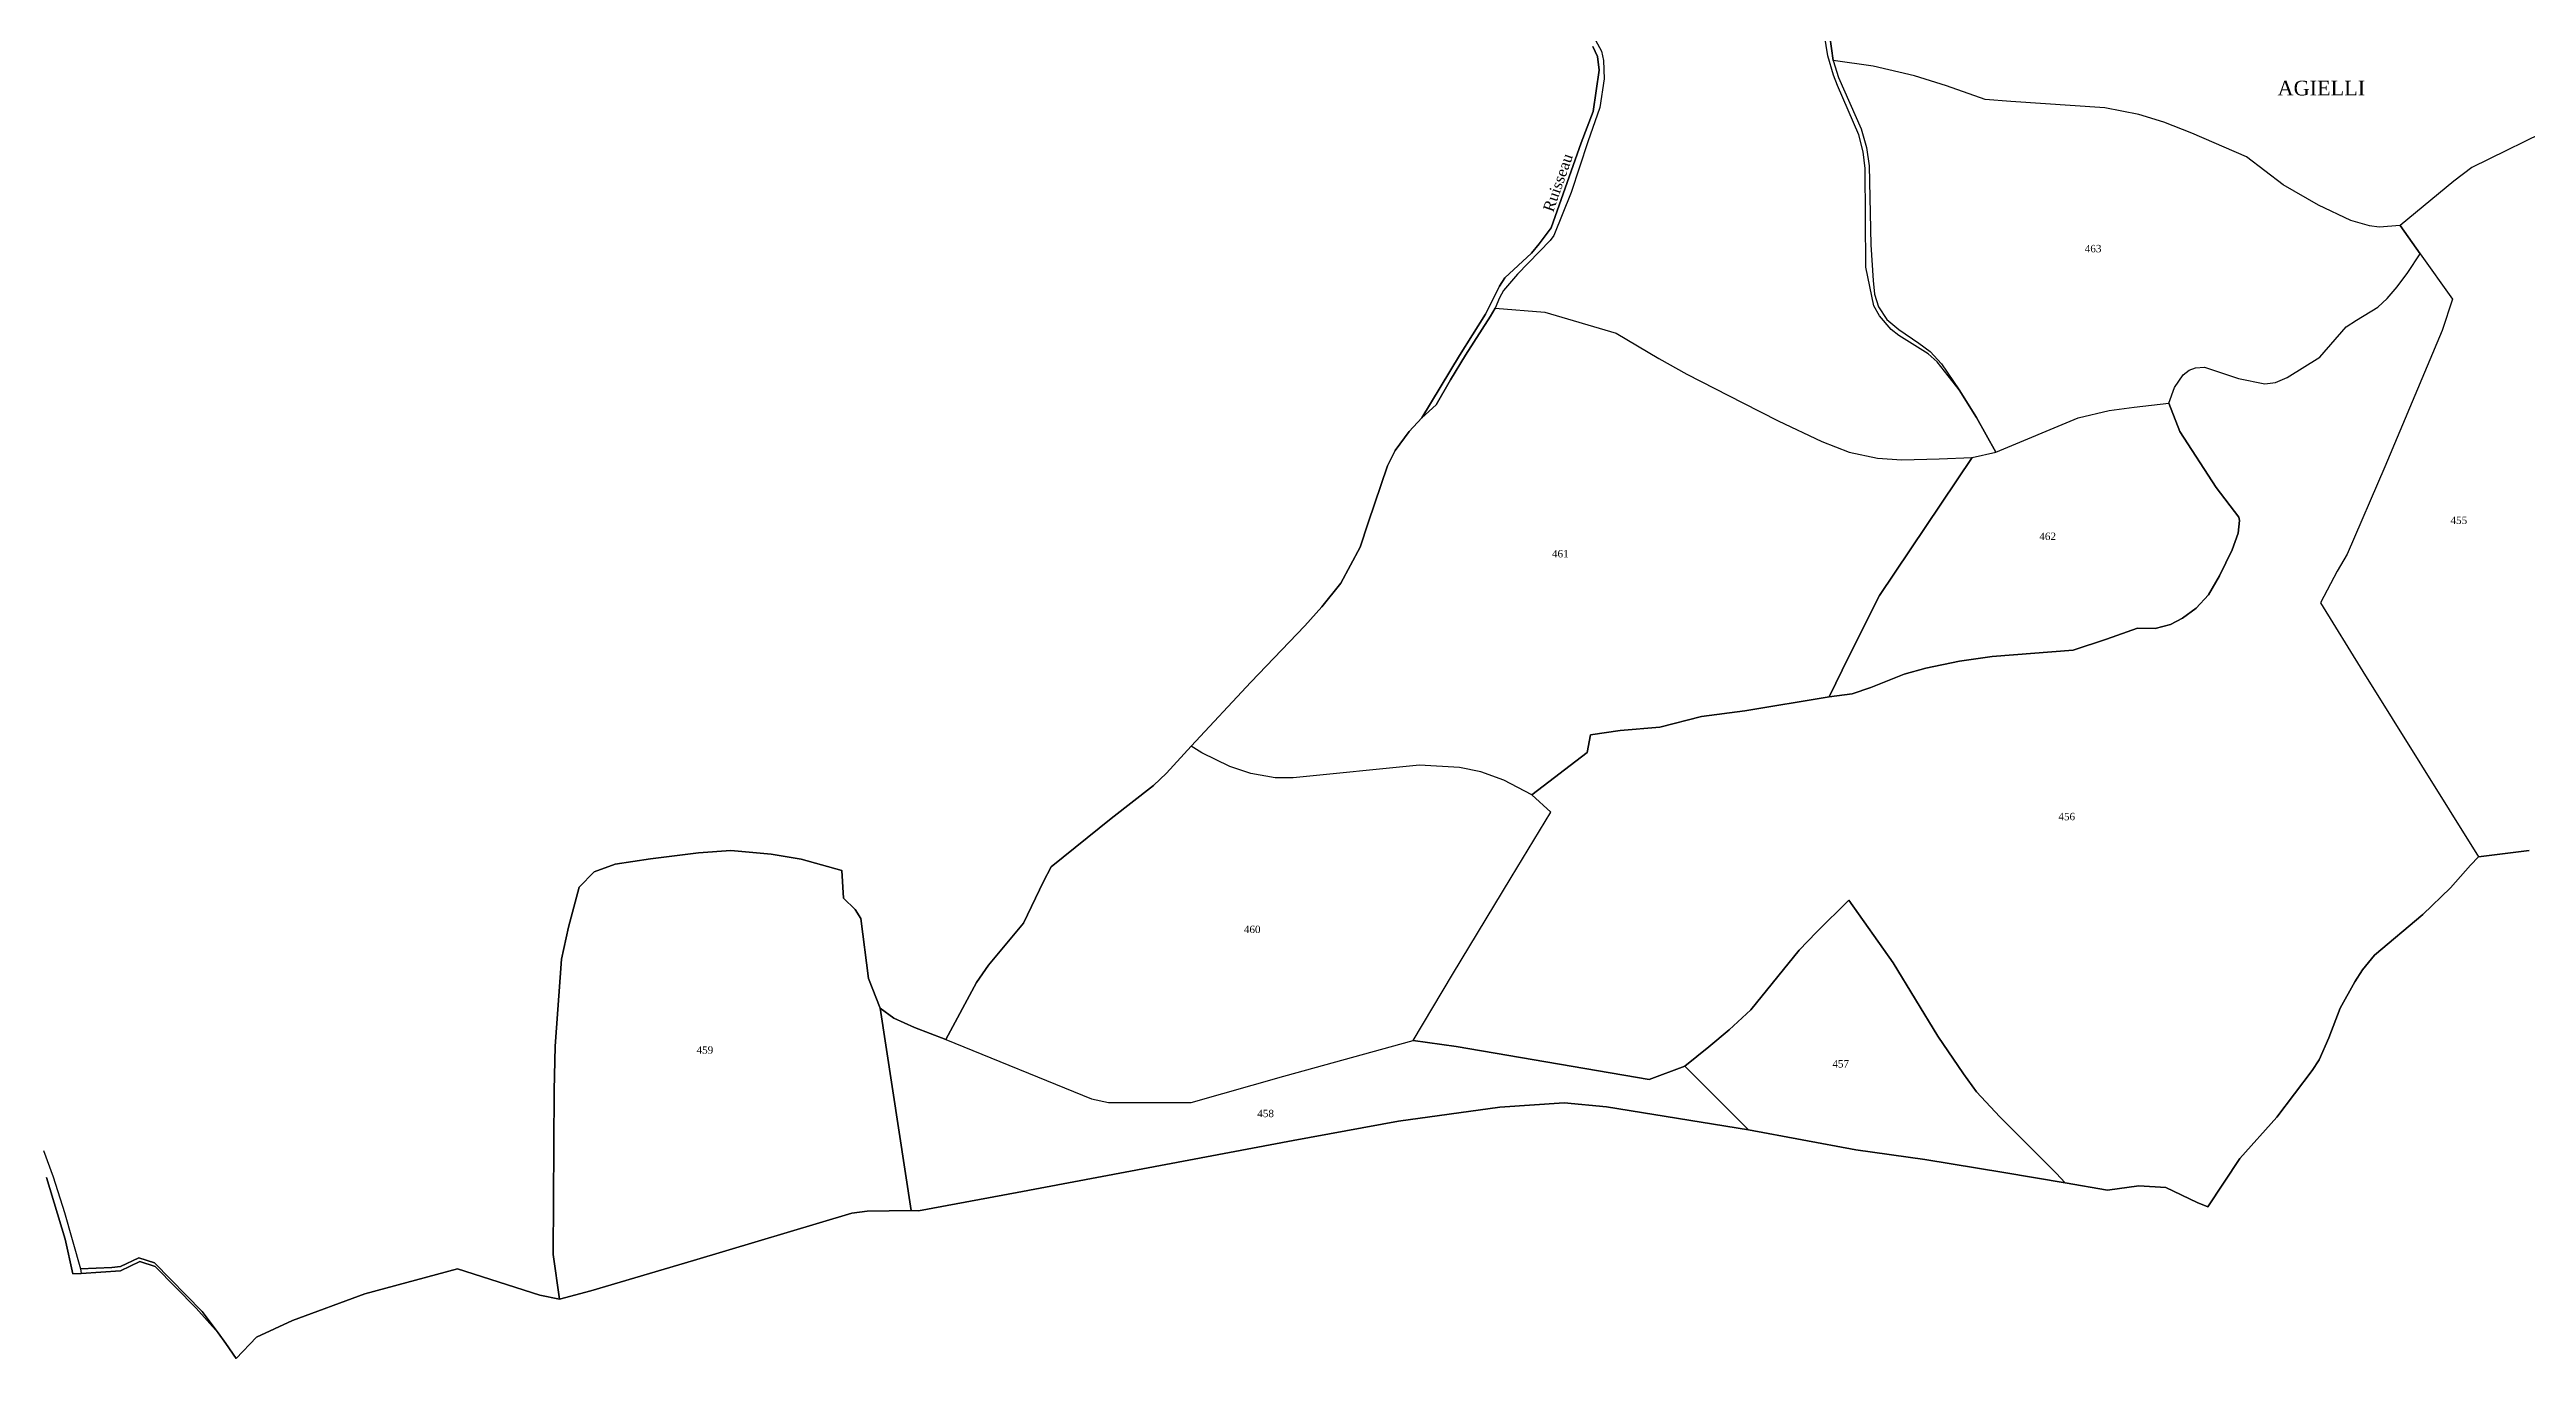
# Model space of a CAD drawing. Extents: x 1208104 to 1212743, y 6150498 to 6153217.
# Drawn here: x 1209590 to 1210263, y 6150498 to 6150854 of the extents above; entities that cross this region are included whole.
import ezdxf

# ---------------------------------------------------------------- set-up
doc = ezdxf.new("R2010")
doc.units = 0
doc.linetypes.add('CONTINU', pattern=[0])
for name, color, linetype in [('1LIEUDIT', 7, 'CONTINU'), ('1PARCELLE', 7, 'CONTINU'), ('1SECTION', 7, 'CONTINU'), ('1SUBDSECT', 7, 'CONTINU'), ('1TRONFLUV', 7, 'CONTINU'), ('3LIEUDITTEX', 7, 'CONTINU'), ('3PARCELLETEX', 7, 'CONTINU'), ('3TRONFLUVTEX', 7, 'CONTINU')]:
    doc.layers.add(name, color=color, linetype=linetype)
doc.styles.get("Standard").update_dxf_attribs({"font": 'Times New Roman'})

msp = doc.modelspace()

# ---------------------------------------------------------------- linework, layer by layer
at = {"layer": '1LIEUDIT'}
for points in [[(1209589.2, 6150547.18), (1209594.19, 6150530.4), (1209596.3, 6150520.93), (1209598.56, 6150521.09), (1209609.26, 6150521.8), (1209614.49, 6150524.35), (1209618.67, 6150522.98), (1209629.81, 6150511.62), (1209635.84, 6150504.89), (1209637.93, 6150501.99), (1209640.67, 6150497.95), (1209646.25, 6150503.76), (1209655.96, 6150508.31), (1209675.63, 6150515.55), (1209700.83, 6150522.3), (1209723.21, 6150515.18), (1209728.55, 6150514.11), (1209726.83, 6150526.19), (1209727.15, 6150570.8), (1209727.41, 6150582.8), (1209729.12, 6150606.47), (1209731.01, 6150615.18), (1209733.87, 6150626.04), (1209737.99, 6150630.22), (1209743.66, 6150632.31), (1209753.28, 6150633.76), (1209766.29, 6150635.35), (1209775.15, 6150636.03), (1209786.05, 6150635.06), (1209794.19, 6150633.7), (1209805.23, 6150630.59), (1209805.73, 6150623.1), (1209808.9, 6150620.02), (1209810.46, 6150617.5), (1209812.52, 6150601.26), (1209815.67, 6150593.2), (1209819.36, 6150590.45), (1209825.06, 6150587.93), (1209833.56, 6150584.66), (1209841.82, 6150600.12), (1209845.15, 6150604.88), (1209854.6, 6150616.23), (1209860.03, 6150627.57), (1209862.11, 6150631.59), (1209878.43, 6150644.7), (1209889.93, 6150653.71), (1209893.52, 6150657.08), (1209900.17, 6150664.33), (1209916.39, 6150681.79), (1209931.11, 6150697.06), (1209935.74, 6150702.22), (1209940.87, 6150708.69), (1209946.14, 6150718.45), (1209948.27, 6150725.11), (1209953.53, 6150740.59), (1209955.62, 6150744.76), (1209959.46, 6150749.91), (1209962.9, 6150753.57), (1209973.15, 6150770.58), (1209980.18, 6150781.76), (1209984.02, 6150789.36), (1209985.42, 6150791.69), (1209992.65, 6150798.39), (1209994.8, 6150800.89), (1209997.98, 6150805.25), (1210006.13, 6150828.33), (1210009.44, 6150836.87), (1210011.02, 6150848.11), (1210010.65, 6150851.8), (1210009.33, 6150854.58)], [(1210009.33, 6150854.58), (1210010.65, 6150851.8), (1210011.02, 6150848.11), (1210009.44, 6150836.87), (1210006.13, 6150828.33), (1209997.98, 6150805.25), (1209994.8, 6150800.89), (1209992.65, 6150798.39), (1209985.42, 6150791.69), (1209984.02, 6150789.36), (1209980.18, 6150781.76), (1209973.15, 6150770.58), (1209962.9, 6150753.57), (1209959.46, 6150749.91), (1209955.62, 6150744.76), (1209953.53, 6150740.59), (1209948.27, 6150725.11), (1209946.14, 6150718.45), (1209940.87, 6150708.69), (1209935.74, 6150702.22), (1209931.11, 6150697.06), (1209916.39, 6150681.79), (1209900.17, 6150664.33), (1209893.52, 6150657.08), (1209889.93, 6150653.71), (1209878.43, 6150644.7), (1209862.11, 6150631.59), (1209860.03, 6150627.57), (1209854.6, 6150616.23), (1209845.15, 6150604.88), (1209841.82, 6150600.12), (1209833.56, 6150584.66), (1209825.06, 6150587.93), (1209819.36, 6150590.45), (1209815.67, 6150593.2), (1209812.52, 6150601.26), (1209810.46, 6150617.5), (1209808.9, 6150620.02), (1209805.73, 6150623.1), (1209805.23, 6150630.59), (1209794.19, 6150633.7), (1209786.05, 6150635.06), (1209775.15, 6150636.03), (1209766.29, 6150635.35), (1209753.28, 6150633.76), (1209743.66, 6150632.31), (1209737.99, 6150630.22), (1209733.87, 6150626.04), (1209731.01, 6150615.18), (1209729.12, 6150606.47), (1209727.41, 6150582.8), (1209727.15, 6150570.8), (1209726.83, 6150526.19), (1209728.55, 6150514.11), (1209737.08, 6150516.35), (1209764.93, 6150524.56), (1209808, 6150537.46), (1209812.19, 6150538.01), (1209824.15, 6150538.17), (1209826.06, 6150538.05), (1209852.93, 6150543.03), (1209882.22, 6150548.59), (1209927.92, 6150557.21), (1209956.51, 6150562.41), (1209984.09, 6150566.25), (1210001.52, 6150567.45), (1210013.09, 6150566.39), (1210051.6, 6150560.09), (1210080.77, 6150554.62), (1210099.59, 6150552.04), (1210121.04, 6150548.51), (1210137.66, 6150545.69), (1210149.17, 6150543.66), (1210157.7, 6150544.89), (1210165.04, 6150544.46), (1210173.59, 6150540.33), (1210176.41, 6150539.19), (1210185.12, 6150552.29), (1210195.24, 6150563.57), (1210204.79, 6150576.22), (1210206.67, 6150579.14), (1210209.29, 6150585.11), (1210212.4, 6150593.15), (1210216.36, 6150600.34), (1210218.44, 6150603.59), (1210221.78, 6150607.57), (1210234.91, 6150618.6), (1210242.35, 6150625.91), (1210247.78, 6150632.02), (1210250.01, 6150634.28), (1210263.77, 6150635.99)]]:
    msp.add_lwpolyline(points, dxfattribs=at)
at = {"layer": '1PARCELLE'}
for points in [[(1210010.03, 6150856.3), (1210011.72, 6150853.27), (1210012.28, 6150850.77), (1210012.38, 6150845.77), (1210011.2, 6150837.99), (1210007.96, 6150828.59), (1210003.42, 6150814.82), (1209998.75, 6150803.21), (1209997.78, 6150801.79), (1209988.87, 6150792.65), (1209985.02, 6150788.19), (1209983.97, 6150786.2), (1209982.8, 6150783.43), (1209982.8, 6150783.43), (1209996.31, 6150782.31), (1210015.64, 6150776.63), (1210027.28, 6150769.77), (1210034.88, 6150765.52), (1210050.08, 6150757.71), (1210059.72, 6150752.76), (1210071.52, 6150747.16), (1210078.97, 6150744.3), (1210086.65, 6150742.63), (1210093.26, 6150742.16), (1210103.46, 6150742.45), (1210112.38, 6150742.79), (1210118.84, 6150744.26), (1210113.58, 6150753.75), (1210108.9, 6150761.22), (1210102.93, 6150768.84), (1210100.42, 6150771), (1210092.45, 6150776.02), (1210090.37, 6150777.63), (1210087.21, 6150781.37), (1210085.67, 6150784.08), (1210083.49, 6150794.53), (1210083.32, 6150821.36), (1210082.83, 6150825.87), (1210081.65, 6150830.5), (1210075.85, 6150843.98), (1210074.76, 6150846.71), (1210073.2, 6150852), (1210072.28, 6150857.6)], [(1209588.35, 6150554.45), (1209591.01, 6150547.28), (1209594.09, 6150537.65), (1209598.42, 6150522.31), (1209606.89, 6150522.68), (1209609.31, 6150522.99), (1209614.27, 6150525.26), (1209618.5, 6150523.97), (1209631.46, 6150510.71), (1209635.84, 6150504.89), (1209637.93, 6150501.99), (1209640.67, 6150497.95), (1209646.25, 6150503.76), (1209655.96, 6150508.31), (1209675.63, 6150515.55), (1209700.83, 6150522.3), (1209723.21, 6150515.18), (1209728.55, 6150514.11), (1209726.83, 6150526.19), (1209727.15, 6150570.8), (1209727.41, 6150582.8), (1209729.12, 6150606.47), (1209731.01, 6150615.18), (1209733.87, 6150626.04), (1209737.99, 6150630.22), (1209743.66, 6150632.31), (1209753.28, 6150633.76), (1209766.29, 6150635.35), (1209775.15, 6150636.03), (1209786.05, 6150635.06), (1209794.19, 6150633.7), (1209805.23, 6150630.59), (1209805.73, 6150623.1), (1209808.9, 6150620.02), (1209810.46, 6150617.5), (1209812.52, 6150601.26), (1209815.67, 6150593.2), (1209819.36, 6150590.45), (1209825.06, 6150587.93), (1209833.56, 6150584.66), (1209841.82, 6150600.12), (1209845.15, 6150604.88), (1209854.6, 6150616.23), (1209860.03, 6150627.57), (1209862.11, 6150631.59), (1209878.43, 6150644.7), (1209889.93, 6150653.71), (1209893.52, 6150657.08), (1209900.17, 6150664.33), (1209900.17, 6150664.33), (1209916.39, 6150681.79), (1209931.11, 6150697.06), (1209935.74, 6150702.22), (1209940.87, 6150708.69), (1209946.14, 6150718.45), (1209948.27, 6150725.11), (1209953.53, 6150740.59), (1209955.62, 6150744.76), (1209959.46, 6150749.91), (1209962.9, 6150753.57), (1209973.15, 6150770.58), (1209980.18, 6150781.76), (1209984.02, 6150789.36), (1209985.42, 6150791.69), (1209992.65, 6150798.39), (1209994.8, 6150800.89), (1209997.98, 6150805.25), (1210006.13, 6150828.33), (1210009.44, 6150836.87), (1210011.02, 6150848.11), (1210010.65, 6150851.8), (1210009.33, 6150854.58)], [(1210271.83, 6150833.29), (1210248.23, 6150821.7), (1210243.31, 6150817.98), (1210228.69, 6150805.91), (1210223.04, 6150805.45), (1210220.41, 6150805.77), (1210215.35, 6150807.29), (1210206.52, 6150811.41), (1210196.96, 6150816.97), (1210186.96, 6150824.58), (1210172.08, 6150830.99), (1210164.52, 6150834.01), (1210157.66, 6150836.07), (1210148.43, 6150837.86), (1210122.94, 6150839.55), (1210115.91, 6150840.17), (1210105.45, 6150843.83), (1210096.7, 6150846.57), (1210085.49, 6150849.17), (1210074.62, 6150850.77), (1210073.75, 6150857.28)], [(1210271.83, 6150833.29), (1210248.23, 6150821.7), (1210243.31, 6150817.98), (1210228.69, 6150805.91), (1210234.15, 6150798.19), (1210242.97, 6150785.85), (1210240.13, 6150777.37), (1210224.54, 6150740.28), (1210214.32, 6150716.58), (1210211.6, 6150711.93), (1210207.04, 6150703.35), (1210218.55, 6150684.65), (1210250.01, 6150634.28), (1210263.77, 6150635.99)]]:
    msp.add_lwpolyline(points, dxfattribs=at)
for points in [[(1210108.9, 6150761.22), (1210113.58, 6150753.75), (1210118.84, 6150744.26), (1210141.25, 6150753.61), (1210149.68, 6150755.59), (1210156.45, 6150756.54), (1210165.87, 6150757.64), (1210167.36, 6150761.89), (1210169.73, 6150765.28), (1210171.34, 6150766.58), (1210173.13, 6150767.19), (1210175.58, 6150767.37), (1210184.75, 6150764.26), (1210191.93, 6150762.85), (1210194.86, 6150763.24), (1210198.05, 6150764.55), (1210206.86, 6150770.06), (1210214.03, 6150778.31), (1210216.82, 6150780.15), (1210222.67, 6150783.71), (1210225.15, 6150786.02), (1210227.94, 6150789.2), (1210230.82, 6150793.13), (1210234.15, 6150798.19), (1210228.69, 6150805.91), (1210223.04, 6150805.45), (1210220.41, 6150805.77), (1210215.35, 6150807.29), (1210206.52, 6150811.41), (1210196.96, 6150816.97), (1210186.96, 6150824.58), (1210172.08, 6150830.99), (1210164.52, 6150834.01), (1210157.66, 6150836.07), (1210148.43, 6150837.86), (1210122.94, 6150839.55), (1210115.91, 6150840.17), (1210105.45, 6150843.83), (1210096.7, 6150846.57), (1210085.49, 6150849.17), (1210074.62, 6150850.77), (1210076.05, 6150846.16), (1210082.25, 6150832.16), (1210083.69, 6150827.08), (1210084.41, 6150822.09), (1210084.91, 6150800.63), (1210085.47, 6150790.93), (1210085.89, 6150787.26), (1210086.97, 6150783.75), (1210089.24, 6150780.33), (1210092.51, 6150777.6), (1210097.93, 6150773.95), (1210100.97, 6150771.68), (1210104.09, 6150768.31), (1210108.9, 6150761.22)], [(1210034.33, 6150577.44), (1210024.67, 6150573.76), (1209972.2, 6150582.75), (1209960.54, 6150584.33), (1209971.2, 6150602.27), (1209987.18, 6150628.72), (1209997.95, 6150646.45), (1209992.79, 6150651.11), (1210007.82, 6150662.65), (1210008.69, 6150667.41), (1210016.73, 6150668.65), (1210027.56, 6150669.58), (1210038.91, 6150672.41), (1210050.6, 6150674.01), (1210073.57, 6150677.77), (1210079.77, 6150678.56), (1210084.92, 6150680.31), (1210093.97, 6150683.92), (1210099.81, 6150685.6), (1210108.98, 6150687.49), (1210117.84, 6150688.74), (1210139.83, 6150690.5), (1210148.88, 6150693.45), (1210157.33, 6150696.41), (1210162.16, 6150696.36), (1210166.27, 6150697.46), (1210169.61, 6150699.16), (1210173.31, 6150701.92), (1210176.66, 6150705.51), (1210179.63, 6150710.64), (1210183.07, 6150717.73), (1210184.66, 6150722.23), (1210185.04, 6150725.69), (1210184.89, 6150726.66), (1210178.67, 6150734.71), (1210168.85, 6150749.86), (1210165.87, 6150757.64), (1210167.36, 6150761.89), (1210169.73, 6150765.28), (1210171.34, 6150766.58), (1210173.13, 6150767.19), (1210175.58, 6150767.37), (1210184.75, 6150764.26), (1210191.93, 6150762.85), (1210194.86, 6150763.24), (1210198.05, 6150764.55), (1210206.86, 6150770.06), (1210214.03, 6150778.31), (1210216.82, 6150780.15), (1210222.67, 6150783.71), (1210225.15, 6150786.02), (1210227.94, 6150789.2), (1210230.82, 6150793.13), (1210234.15, 6150798.19), (1210242.97, 6150785.85), (1210240.13, 6150777.37), (1210224.54, 6150740.28), (1210214.32, 6150716.58), (1210211.6, 6150711.93), (1210207.04, 6150703.35), (1210218.55, 6150684.65), (1210250.01, 6150634.28), (1210247.78, 6150632.02), (1210242.35, 6150625.91), (1210234.91, 6150618.6), (1210221.78, 6150607.57), (1210218.44, 6150603.59), (1210216.36, 6150600.34), (1210212.4, 6150593.15), (1210209.29, 6150585.11), (1210206.67, 6150579.14), (1210204.79, 6150576.22), (1210195.24, 6150563.57), (1210185.12, 6150552.29), (1210176.41, 6150539.19), (1210173.59, 6150540.33), (1210165.04, 6150544.46), (1210157.7, 6150544.89), (1210149.17, 6150543.66), (1210137.66, 6150545.69), (1210135.27, 6150548.29), (1210119.89, 6150563.67), (1210113.61, 6150570.4), (1210110.04, 6150575.3), (1210103.06, 6150585.51), (1210090.93, 6150605.47), (1210078.88, 6150622.48), (1210070.15, 6150613.86), (1210065.39, 6150608.91), (1210052.31, 6150592.74), (1210046.35, 6150587.25), (1210040.88, 6150582.69), (1210034.33, 6150577.44)], [(1209900.17, 6150664.33), (1209916.39, 6150681.79), (1209931.11, 6150697.06), (1209935.74, 6150702.22), (1209940.87, 6150708.69), (1209946.14, 6150718.45), (1209948.27, 6150725.11), (1209953.53, 6150740.59), (1209955.62, 6150744.76), (1209959.46, 6150749.91), (1209962.9, 6150753.57), (1209966.78, 6150757.11), (1209970.66, 6150763.98), (1209974.72, 6150770.65), (1209981.56, 6150781.22), (1209982.8, 6150783.43), (1209996.31, 6150782.31), (1210015.64, 6150776.63), (1210027.28, 6150769.77), (1210034.88, 6150765.52), (1210050.08, 6150757.71), (1210059.72, 6150752.76), (1210071.52, 6150747.16), (1210078.97, 6150744.3), (1210086.65, 6150742.63), (1210093.26, 6150742.16), (1210103.46, 6150742.45), (1210112.38, 6150742.79), (1210087.23, 6150705.29), (1210078.87, 6150688.74), (1210073.57, 6150677.77), (1210050.6, 6150674.01), (1210038.91, 6150672.41), (1210027.56, 6150669.58), (1210016.73, 6150668.65), (1210008.69, 6150667.41), (1210007.82, 6150662.65), (1209992.79, 6150651.11), (1209985.12, 6150655.1), (1209978.88, 6150657.41), (1209973.09, 6150658.61), (1209962.21, 6150659.18), (1209927.89, 6150655.74), (1209923.02, 6150655.78), (1209916.42, 6150656.93), (1209910.68, 6150658.86), (1209903.13, 6150662.59), (1209900.17, 6150664.33)], [(1210073.57, 6150677.77), (1210078.87, 6150688.74), (1210087.23, 6150705.29), (1210112.38, 6150742.79), (1210118.84, 6150744.26), (1210141.25, 6150753.61), (1210149.68, 6150755.59), (1210156.45, 6150756.54), (1210165.87, 6150757.64), (1210168.85, 6150749.86), (1210178.67, 6150734.71), (1210184.89, 6150726.66), (1210185.04, 6150725.69), (1210184.66, 6150722.23), (1210183.07, 6150717.73), (1210179.63, 6150710.64), (1210176.66, 6150705.51), (1210173.31, 6150701.92), (1210169.61, 6150699.16), (1210166.27, 6150697.46), (1210162.16, 6150696.36), (1210157.33, 6150696.41), (1210148.88, 6150693.45), (1210139.83, 6150690.5), (1210117.84, 6150688.74), (1210108.98, 6150687.49), (1210099.81, 6150685.6), (1210093.97, 6150683.92), (1210084.92, 6150680.31), (1210079.77, 6150678.56), (1210073.57, 6150677.77)], [(1209900.17, 6150664.33), (1209893.52, 6150657.08), (1209889.93, 6150653.71), (1209878.43, 6150644.7), (1209862.11, 6150631.59), (1209860.03, 6150627.57), (1209854.6, 6150616.23), (1209845.15, 6150604.88), (1209841.82, 6150600.12), (1209833.56, 6150584.66), (1209873.14, 6150568.52), (1209877.72, 6150567.53), (1209900.17, 6150567.53), (1209925.39, 6150574.64), (1209960.54, 6150584.33), (1209971.2, 6150602.27), (1209987.18, 6150628.72), (1209997.95, 6150646.45), (1209992.79, 6150651.11), (1209985.12, 6150655.1), (1209978.88, 6150657.41), (1209973.09, 6150658.61), (1209962.21, 6150659.18), (1209927.89, 6150655.74), (1209923.02, 6150655.78), (1209916.42, 6150656.93), (1209910.68, 6150658.86), (1209903.13, 6150662.59), (1209900.17, 6150664.33)], [(1209728.55, 6150514.11), (1209726.83, 6150526.19), (1209727.15, 6150570.8), (1209727.41, 6150582.8), (1209729.12, 6150606.47), (1209731.01, 6150615.18), (1209733.87, 6150626.04), (1209737.99, 6150630.22), (1209743.66, 6150632.31), (1209753.28, 6150633.76), (1209766.29, 6150635.35), (1209775.15, 6150636.03), (1209786.05, 6150635.06), (1209794.19, 6150633.7), (1209805.23, 6150630.59), (1209805.73, 6150623.1), (1209808.9, 6150620.02), (1209810.46, 6150617.5), (1209812.52, 6150601.26), (1209815.67, 6150593.2), (1209824.15, 6150538.17), (1209812.19, 6150538.01), (1209808, 6150537.46), (1209764.93, 6150524.56), (1209737.08, 6150516.35), (1209728.55, 6150514.11)], [(1210051.6, 6150560.09), (1210034.33, 6150577.44), (1210040.88, 6150582.69), (1210046.35, 6150587.25), (1210052.31, 6150592.74), (1210065.39, 6150608.91), (1210070.15, 6150613.86), (1210078.88, 6150622.48), (1210090.93, 6150605.47), (1210103.06, 6150585.51), (1210110.04, 6150575.3), (1210113.61, 6150570.4), (1210119.89, 6150563.67), (1210135.27, 6150548.29), (1210137.66, 6150545.69), (1210121.04, 6150548.51), (1210099.59, 6150552.04), (1210080.77, 6150554.62), (1210051.6, 6150560.09)], [(1209815.67, 6150593.2), (1209819.36, 6150590.45), (1209825.06, 6150587.93), (1209833.56, 6150584.66), (1209873.14, 6150568.52), (1209877.72, 6150567.53), (1209900.17, 6150567.53), (1209925.39, 6150574.64), (1209960.54, 6150584.33), (1209972.2, 6150582.75), (1210024.67, 6150573.76), (1210034.33, 6150577.44), (1210051.6, 6150560.09), (1210013.09, 6150566.39), (1210001.52, 6150567.45), (1209984.09, 6150566.25), (1209956.51, 6150562.41), (1209927.92, 6150557.21), (1209882.22, 6150548.59), (1209852.93, 6150543.03), (1209826.06, 6150538.05), (1209824.15, 6150538.17), (1209815.67, 6150593.2)]]:
    msp.add_lwpolyline(points, close=True, dxfattribs=at)
at = {"layer": '1SECTION'}
msp.add_lwpolyline([(1210263.77, 6150635.99), (1210250.01, 6150634.28), (1210247.78, 6150632.02), (1210242.35, 6150625.91), (1210234.91, 6150618.6), (1210221.78, 6150607.57), (1210218.44, 6150603.59), (1210216.36, 6150600.34), (1210212.4, 6150593.15), (1210209.29, 6150585.11), (1210206.67, 6150579.14), (1210204.79, 6150576.22), (1210195.24, 6150563.57), (1210185.12, 6150552.29), (1210176.41, 6150539.19), (1210173.59, 6150540.33), (1210165.04, 6150544.46), (1210157.7, 6150544.89), (1210149.17, 6150543.66), (1210137.66, 6150545.69), (1210121.04, 6150548.51), (1210099.59, 6150552.04), (1210080.77, 6150554.62), (1210051.6, 6150560.09), (1210013.09, 6150566.39), (1210001.52, 6150567.45), (1209984.09, 6150566.25), (1209956.51, 6150562.41), (1209927.92, 6150557.21), (1209882.22, 6150548.59), (1209852.93, 6150543.03), (1209826.06, 6150538.05), (1209824.15, 6150538.17), (1209812.19, 6150538.01), (1209808, 6150537.46), (1209764.93, 6150524.56), (1209737.08, 6150516.35), (1209728.55, 6150514.11), (1209723.21, 6150515.18), (1209700.83, 6150522.3), (1209675.63, 6150515.55), (1209655.96, 6150508.31), (1209646.25, 6150503.76), (1209640.67, 6150497.95), (1209637.93, 6150501.99), (1209635.84, 6150504.89), (1209629.81, 6150511.62), (1209618.67, 6150522.98), (1209614.49, 6150524.35), (1209609.26, 6150521.8), (1209598.56, 6150521.09), (1209596.3, 6150520.93), (1209594.19, 6150530.4), (1209589.2, 6150547.18)], dxfattribs=at)
at = {"layer": '1SUBDSECT'}
msp.add_lwpolyline([(1210263.77, 6150635.99), (1210250.01, 6150634.28), (1210247.78, 6150632.02), (1210242.35, 6150625.91), (1210234.91, 6150618.6), (1210221.78, 6150607.57), (1210218.44, 6150603.59), (1210216.36, 6150600.34), (1210212.4, 6150593.15), (1210209.29, 6150585.11), (1210206.67, 6150579.14), (1210204.79, 6150576.22), (1210195.24, 6150563.57), (1210185.12, 6150552.29), (1210176.41, 6150539.19), (1210173.59, 6150540.33), (1210165.04, 6150544.46), (1210157.7, 6150544.89), (1210149.17, 6150543.66), (1210137.66, 6150545.69), (1210121.04, 6150548.51), (1210099.59, 6150552.04), (1210080.77, 6150554.62), (1210051.6, 6150560.09), (1210013.09, 6150566.39), (1210001.52, 6150567.45), (1209984.09, 6150566.25), (1209956.51, 6150562.41), (1209927.92, 6150557.21), (1209882.22, 6150548.59), (1209852.93, 6150543.03), (1209826.06, 6150538.05), (1209824.15, 6150538.17), (1209812.19, 6150538.01), (1209808, 6150537.46), (1209764.93, 6150524.56), (1209737.08, 6150516.35), (1209728.55, 6150514.11), (1209723.21, 6150515.18), (1209700.83, 6150522.3), (1209675.63, 6150515.55), (1209655.96, 6150508.31), (1209646.25, 6150503.76), (1209640.67, 6150497.95), (1209637.93, 6150501.99), (1209635.84, 6150504.89), (1209629.81, 6150511.62), (1209618.67, 6150522.98), (1209614.49, 6150524.35), (1209609.26, 6150521.8), (1209598.56, 6150521.09), (1209596.3, 6150520.93), (1209594.19, 6150530.4), (1209589.2, 6150547.18)], dxfattribs=at)
at = {"layer": '1TRONFLUV'}
for points in [[(1210073.75, 6150857.28), (1210074.62, 6150850.77), (1210076.05, 6150846.16), (1210082.25, 6150832.16), (1210083.69, 6150827.08), (1210084.41, 6150822.09), (1210084.91, 6150800.63), (1210085.47, 6150790.93), (1210085.89, 6150787.26), (1210086.97, 6150783.75), (1210089.24, 6150780.33), (1210092.51, 6150777.6), (1210097.93, 6150773.95), (1210100.97, 6150771.68), (1210104.09, 6150768.31), (1210108.9, 6150761.22), (1210102.93, 6150768.84), (1210100.42, 6150771), (1210092.45, 6150776.02), (1210090.37, 6150777.63), (1210087.21, 6150781.37), (1210085.67, 6150784.08), (1210083.49, 6150794.53), (1210083.32, 6150821.36), (1210082.83, 6150825.87), (1210081.65, 6150830.5), (1210075.85, 6150843.98), (1210074.76, 6150846.71), (1210073.2, 6150852), (1210072.28, 6150857.6)], [(1210010.03, 6150856.3), (1210011.72, 6150853.27), (1210012.28, 6150850.77), (1210012.38, 6150845.77), (1210011.2, 6150837.99), (1210007.96, 6150828.59), (1210003.42, 6150814.82), (1209998.75, 6150803.21), (1209997.78, 6150801.79), (1209988.87, 6150792.65), (1209985.02, 6150788.19), (1209983.97, 6150786.2), (1209982.8, 6150783.43), (1209981.56, 6150781.22), (1209974.72, 6150770.65), (1209970.66, 6150763.98), (1209966.78, 6150757.11), (1209962.9, 6150753.57), (1209973.15, 6150770.58), (1209980.18, 6150781.76), (1209984.02, 6150789.36), (1209985.42, 6150791.69), (1209992.65, 6150798.39), (1209994.8, 6150800.89), (1209997.98, 6150805.25), (1210006.13, 6150828.33), (1210009.44, 6150836.87), (1210011.02, 6150848.11), (1210010.65, 6150851.8), (1210009.33, 6150854.58)], [(1209588.35, 6150554.45), (1209591.01, 6150547.28), (1209594.09, 6150537.65), (1209598.42, 6150522.31), (1209598.56, 6150521.09), (1209596.3, 6150520.93), (1209594.19, 6150530.4), (1209589.2, 6150547.18)]]:
    msp.add_lwpolyline(points, dxfattribs=at)
msp.add_lwpolyline([(1209598.42, 6150522.31), (1209598.56, 6150521.09), (1209609.26, 6150521.8), (1209614.49, 6150524.35), (1209618.67, 6150522.98), (1209629.81, 6150511.62), (1209635.84, 6150504.89), (1209631.46, 6150510.71), (1209618.5, 6150523.97), (1209614.27, 6150525.26), (1209609.31, 6150522.99), (1209606.89, 6150522.68), (1209598.42, 6150522.31)], close=True, dxfattribs=at)

# ---------------------------------------------------------------- texts
at = {"layer": '3LIEUDITTEX'}
msp.add_text('AGIELLI', height=4, dxfattribs=at).set_placement((1210195.39, 6150841.24))
at = {"layer": '3PARCELLETEX'}
for s, p in [('463', (1210143.01, 6150798.62)), ('455', (1210242.39, 6150724.76)), ('461', (1209998.24, 6150715.68)), ('462', (1210130.67, 6150720.41)), ('456', (1210135.85, 6150644.25)), ('460', (1209914.51, 6150613.58)), ('459', (1209765.8, 6150580.79)), ('457', (1210074.43, 6150577.03)), ('458', (1209918.16, 6150563.54))]:
    msp.add_text(s, height=2, dxfattribs=at).set_placement(p)
at = {"layer": '3TRONFLUVTEX'}
msp.add_text('Ruisseau', height=3, rotation=70.6, dxfattribs=at).set_placement((1209998.53, 6150809.34))

doc.saveas('drawing.dxf')
